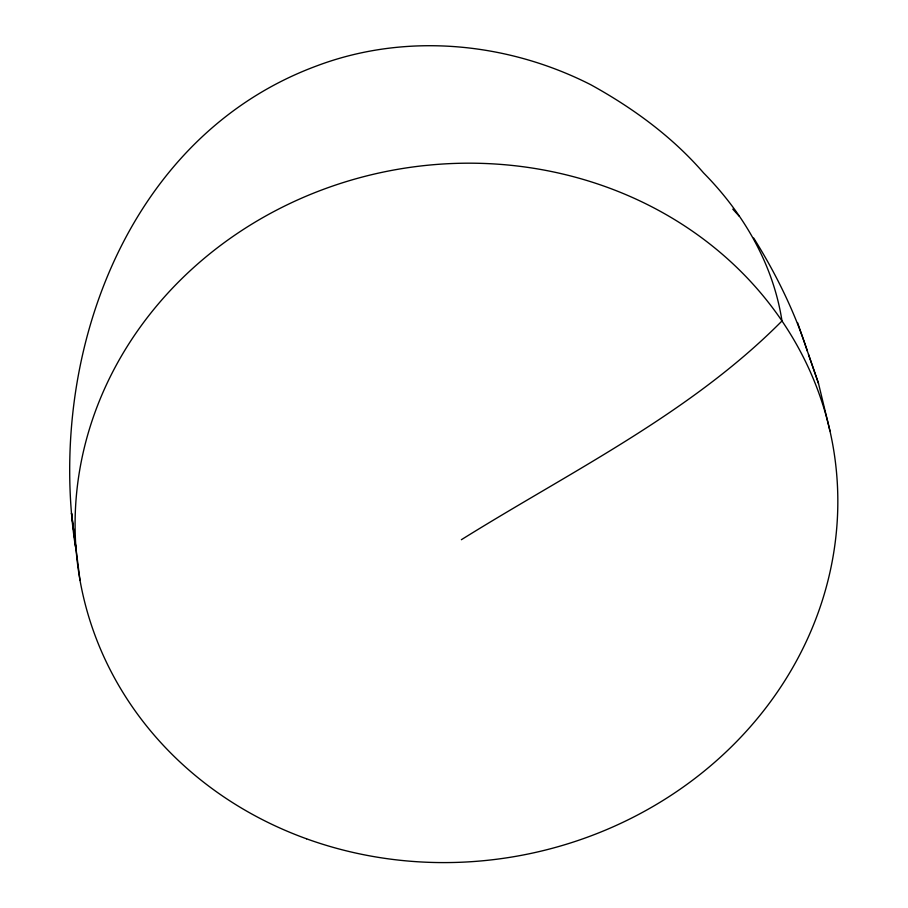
<?xml version="1.0" encoding="UTF-8"?>
<svg xmlns="http://www.w3.org/2000/svg" width="908" height="908" viewBox="0 0 908 908"><rect width="100%" height="100%" fill="white"/><g stroke="black" fill="none" stroke-linecap="round" stroke-linejoin="round"><path stroke-width="1.36" d="M461.377 539.704C570.837 471.411 690.239 413.492 781.992 320.967C773.23 264.33 743.527 213.346 703.598 172.94C672.136 136.563 632.66 107.825 590.711 84.694C506.778 42.006 405.865 32.393 317.04 65.785C125.883 136.257 46.626 357.684 75.443 546.945M732.767 209.124L739.305 216.297M753.674 238.044C775.841 273.421 794.455 311.331 807.371 351.078M808.517 354.517L818.483 383.358L829.946 430.903M797.553 322.624L818.483 383.358M79.983 580.178L71.494 513.099L76.136 550.43M306.529 838.799A382.438 348.559 -10.4 0 0 835.11 459.754A382.438 348.559 -10.4 0 0 227.726 240.121A382.438 348.559 -10.4 0 0 306.529 838.799"/></g></svg>
